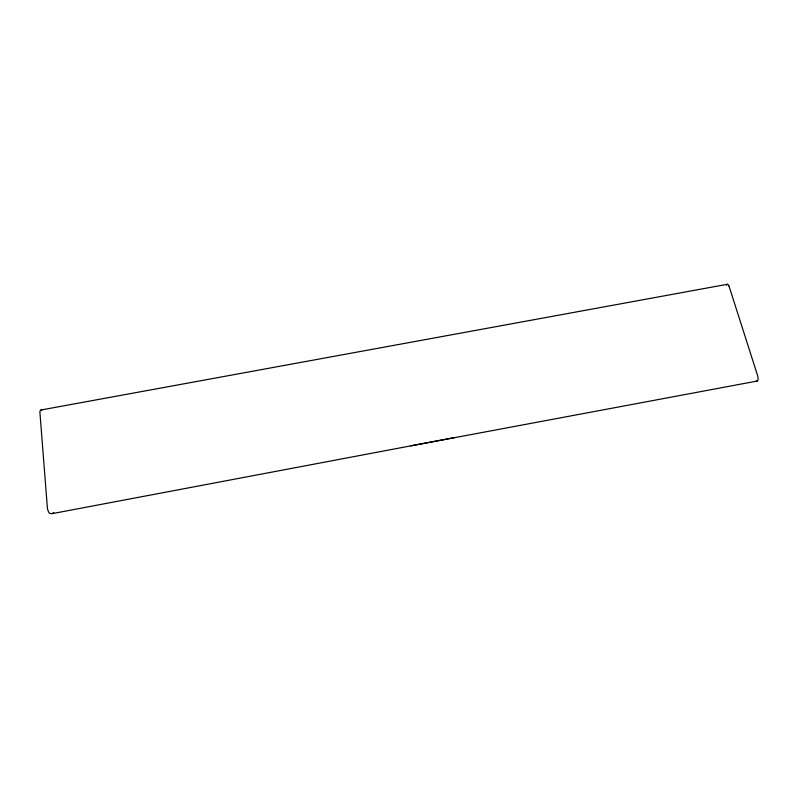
<?xml version="1.0" encoding="UTF-8"?>
<svg xmlns="http://www.w3.org/2000/svg" width="798" height="798" viewBox="0 0 798 798"><rect width="100%" height="100%" fill="white"/><g stroke="black" fill="none" stroke-linecap="round" stroke-linejoin="round"><path stroke-width="1.2" d="M53.765 512.625L51.88 513.742A19.721 5.995 80 0 1 51.052 513.633L50.304 513.423A6.045 1.845 80.3 0 1 47.401 508.216L39.9 412.197A5.795 1.716 78.6 0 1 41.705 410.591M454.79 437.553L52.568 513.563M410.95 445.823L757.262 381.035M727.307 284.297L40.838 410.022M729.053 286.223L757.691 375.838A4.06 1.506 78.6 0 1 758.07 378.99A4.16 1.546 78.6 0 1 756.414 380.736M726.669 285.315A4.04 1.446 80.7 0 1 729.053 286.203"/></g></svg>
